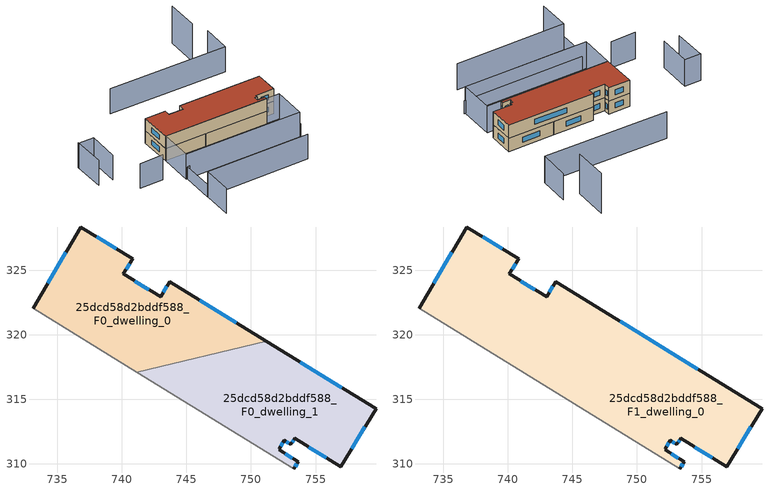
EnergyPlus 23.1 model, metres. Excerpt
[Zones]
25dcd58d2bddf588_F0_dwelling_0
 floor ground (EU_floor_Construction): 743.7,324.12 751.18,319.52 741.13,317.12 733.1,322.06 736.81,328.37 740.82,325.9 740.11,324.73 742.99,322.96 z0
 wall outside (EU_wall_Construction): 751.18,319.52 743.7,324.12 742.99,322.96 740.11,324.73 740.82,325.9 736.81,328.37 733.1,322.06 z0:3
 wall adiabatic (EU_wall_Construction): 733.1,322.06 741.13,317.12 z0:3
 wall to 25dcd58d2bddf588_F0_dwelling_1 (EU_wall_Construction): 741.13,317.12 751.17,319.52 z0:3
 window (EU_Window_Construction): 735.66,326.4 734.26,324.02 / 739.57,326.67 738.06,327.6 / 740.33,325.09 740.6,325.53 / 742.09,323.51 741,324.18 / 743.48,323.76 743.21,323.32 / 748.85,320.96 746.03,322.69 z0.93:2.07
25dcd58d2bddf588_F0_dwelling_1
 floor ground (EU_floor_Construction): 759.69,314.28 756.94,309.8 753.38,311.98 753.1,311.52 752.58,311.84 752.17,311.17 752.21,311.15 752.18,311.09 753.66,310.18 753.31,309.61 741.13,317.12 751.18,319.52 z0
 wall outside (EU_wall_Construction): 753.31,309.61 753.66,310.18 752.18,311.09 752.21,311.15 752.17,311.17 752.58,311.84 753.1,311.52 753.38,311.98 756.94,309.8 759.69,314.28 751.18,319.52 z0:3
 wall adiabatic (EU_wall_Construction): 741.13,317.12 753.31,309.61 z0:3
 window (EU_Window_Construction): 752.74,311.74 752.94,311.62 / 752.3,311.38 752.45,311.63 / 753.2,310.46 752.64,310.8 / 753.42,309.79 753.55,310 / 757.04,315.91 753.83,317.89 / 757.8,311.19 758.83,312.88 / 754.49,311.3 755.83,310.48 / 753.19,311.66 753.29,311.84 z0.93:2.07
25dcd58d2bddf588_F1_dwelling_0
 floor to 25dcd58d2bddf588_F0_dwelling_0 (EU_floor_Construction): 743.7,324.12 751.17,319.52 741.13,317.12 733.1,322.06 736.81,328.37 740.82,325.9 740.11,324.73 742.99,322.96 z3
 floor to 25dcd58d2bddf588_F0_dwelling_1 (EU_floor_Construction): 759.69,314.28 756.94,309.8 753.38,311.98 753.1,311.52 752.58,311.84 752.17,311.17 752.21,311.15 752.18,311.09 753.66,310.18 753.31,309.61 741.13,317.12 751.17,319.52 z3
 wall outside (EU_wall_Construction): 753.31,309.61 753.66,310.18 752.18,311.09 752.21,311.15 752.17,311.17 752.58,311.84 753.1,311.52 753.38,311.98 756.94,309.8 759.69,314.28 743.7,324.12 742.99,322.96 740.11,324.73 740.82,325.9 736.81,328.37 733.1,322.06 z3:6
 wall adiabatic (EU_wall_Construction): 733.1,322.06 753.31,309.61 z3:6
 window (EU_Window_Construction): 754.49,311.3 755.83,310.48 / 753.19,311.66 753.29,311.84 / 752.74,311.74 752.94,311.62 / 752.3,311.38 752.45,311.63 / 753.2,310.46 752.64,310.8 / 753.42,309.79 753.55,310 / 735.66,326.4 734.26,324.02 / 739.57,326.67 738.06,327.6 / 740.33,325.09 740.6,325.53 / 742.09,323.51 741,324.18 / 743.48,323.76 743.21,323.32 / 754.71,317.35 748.68,321.06 / 757.8,311.19 758.83,312.88 z3.93:5.07
 roof outside (EU_roof_Construction): 756.94,309.8 759.69,314.28 743.7,324.12 742.99,322.96 740.11,324.73 740.82,325.9 736.81,328.37 733.1,322.06 753.31,309.61 753.66,310.18 752.18,311.09 752.21,311.15 752.17,311.17 752.58,311.84 753.1,311.52 753.38,311.98 z6
shading: 722.41,322.61 727.1,319.86 / 723.48,336.6 726.45,334.75 / 726.45,334.75 722.73,328.75 / 723.53,336.7 719.9,330.51 / 722.11,303.59 725.64,309.36 / 725.64,309.36 745.83,297.03 / 769.41,330.22 765.92,324.66 / 765.92,324.66 743.1,339 / 755.91,308.07 752,301.7 / 752,301.7 729.2,315.69 / 729.2,315.69 733.1,322.06 / 733.1,322.06 755.91,308.07 z0:6; 725.55,309.41 729.33,315.61 / 729.33,315.61 752.25,301.61 z0:3; 770.2,338.36 766.35,332.14 z0:9
[Building]
EU S2 Campaign: North Axis=0; Terrain=City; Solar Distribution=FullExterior
[Site:Location]
Montreal-Trudeau.Intl.AP: Latitude=45.4667; Longitude=-73.75; Time Zone=-5; Elevation=36
[SizingPeriod:WeatherFileDays]
AnnualSizingPeriod: Begin Month=1; Begin Day of Month=1; End Month=12; End Day of Month=31; Day of Week for Start Day=Monday; Use Weather File Daylight Saving Period=No; Use Weather File Rain and Snow Indicators=No
[MATERIAL]
EU_InternalMass_Material: Roughness=MediumRough; Thickness=0.1; Conductivity=1; Density=1800; Specific Heat=900; Thermal Absorptance=0.9; Solar Absorptance=0.7; Visible Absorptance=0.7
[MATERIAL:NOMASS] Roughness=MediumRough; Thermal Absorptance=0.9; Solar Absorptance=0.7; Visible Absorptance=0.7
Name | Thermal Resistance
EU_wall_NoMass; EU_floor_NoMass | 1.36485
EU_roof_NoMass | 2.55992
[WINDOWMATERIAL:SIMPLEGLAZINGSYSTEM]
EU_Window_SimpleGlazing: UFactor=3.92339; Solar Heat Gain Coefficient=0.8; Visible Transmittance=0.8
[CONSTRUCTION]
EU_wall_Construction: EU_wall_NoMass
EU_roof_Construction: EU_roof_NoMass
EU_floor_Construction: EU_floor_NoMass
EU_Window_Construction: EU_Window_SimpleGlazing
EU_InternalMass_Construction: EU_InternalMass_Material
[ZONE] Type=1; Multiplier=1; Ceiling Height=autocalculate; Floor Area=autocalculate; Part of Total Floor Area=Yes
Name | Volume
25dcd58d2bddf588_F0_dwelling_0 | 274.704
25dcd58d2bddf588_F1_dwelling_0 | 549.408
25dcd58d2bddf588_F0_dwelling_1 | 274.707
[INTERNALMASS] Construction=EU_InternalMass_Construction
Name | Zone or ZoneList | Surface Area
25dcd58d2bddf588_F0_dwelling_0_EU_InternalMass | 25dcd58d2bddf588_F0_dwelling_0 | 91.5678
25dcd58d2bddf588_F0_dwelling_1_EU_InternalMass | 25dcd58d2bddf588_F0_dwelling_1 | 91.5695
25dcd58d2bddf588_F1_dwelling_0_EU_InternalMass | 25dcd58d2bddf588_F1_dwelling_0 | 183.138
[OTHEREQUIPMENT] Fuel Type=Electricity; Design Level Calculation Method=Watts/Area; Power per Zone Floor Area=1; Fraction Latent=0; Fraction Radiant=0; Fraction Lost=0; Carbon Dioxide Generation Rate=0; EndUse Subcategory=EU_Step8_InternalGains
Name | Zone or ZoneList or Space or SpaceList | Schedule
EU_Step8_InternalGain_25dcd58d2bddf588_F0_dwelling_0_f000 | 25dcd58d2bddf588_F0_dwelling_0 | EU_Step8_GainSchedule_25dcd58d2bddf588_F0_dwelling_0_f000
EU_Step8_InternalGain_25dcd58d2bddf588_F0_dwelling_1_f000 | 25dcd58d2bddf588_F0_dwelling_1 | EU_Step8_GainSchedule_25dcd58d2bddf588_F0_dwelling_1_f000
EU_Step8_InternalGain_25dcd58d2bddf588_F1_dwelling_0_f000 | 25dcd58d2bddf588_F1_dwelling_0 | EU_Step8_GainSchedule_25dcd58d2bddf588_F1_dwelling_0_f000
[ZONEVENTILATION:DESIGNFLOWRATE] Schedule=EU_AlwaysOn; Design Flow Rate Calculation Method=AirChanges/Hour; Air Changes per Hour=0.860309; Ventilation Type=Natural; Fan Pressure Rise=0; Fan Total Efficiency=1; Constant Term Coefficient=1; Temperature Term Coefficient=0; Velocity Term Coefficient=0; Velocity Squared Term Coefficient=0; Minimum Indoor Temperature=-100; Maximum Indoor Temperature=100; Delta Temperature=-100; Minimum Outdoor Temperature=-100; Maximum Outdoor Temperature=100; Maximum Wind Speed=40
Name | Zone or ZoneList or Space or SpaceList
EU_ConstantAir_25dcd58d2bddf588_F0_dwelling_0 | 25dcd58d2bddf588_F0_dwelling_0
EU_ConstantAir_25dcd58d2bddf588_F0_dwelling_1 | 25dcd58d2bddf588_F0_dwelling_1
EU_ConstantAir_25dcd58d2bddf588_F1_dwelling_0 | 25dcd58d2bddf588_F1_dwelling_0
[HVACTEMPLATE:THERMOSTAT] Constant Heating Setpoint=20; Constant Cooling Setpoint=50
EU_HeatOnly_25dcd58d2bddf588_F0_dwelling_0; EU_HeatOnly_25dcd58d2bddf588_F0_dwelling_1; EU_HeatOnly_25dcd58d2bddf588_F1_dwelling_0
[HVACTEMPLATE:ZONE:IDEALLOADSAIRSYSTEM] System Availability Schedule=EU_AlwaysOn; Maximum Heating Supply Air Temperature=50; Minimum Cooling Supply Air Temperature=13; Maximum Heating Supply Air Humidity Ratio=0.0156; Minimum Cooling Supply Air Humidity Ratio=0.0077; Heating Limit=NoLimit; Cooling Limit=NoLimit; Heating Availability Schedule=EU_AlwaysOn; Cooling Availability Schedule=EU_CoolingOff; Dehumidification Control Type=ConstantSensibleHeatRatio; Cooling Sensible Heat Ratio=0.7; Dehumidification Setpoint=60; Humidification Control Type=None; Humidification Setpoint=30; Outdoor Air Method=None; Outdoor Air Flow Rate per Person=0.00944; Outdoor Air Flow Rate per Zone Floor Area=0; Outdoor Air Flow Rate per Zone=0; Demand Controlled Ventilation Type=None; Outdoor Air Economizer Type=NoEconomizer; Heat Recovery Type=None; Sensible Heat Recovery Effectiveness=0.7; Latent Heat Recovery Effectiveness=0.65
Name | Template Thermostat
25dcd58d2bddf588_F0_dwelling_0 | EU_HeatOnly_25dcd58d2bddf588_F0_dwelling_0
25dcd58d2bddf588_F0_dwelling_1 | EU_HeatOnly_25dcd58d2bddf588_F0_dwelling_1
25dcd58d2bddf588_F1_dwelling_0 | EU_HeatOnly_25dcd58d2bddf588_F1_dwelling_0
[SIZING:ZONE] Zone Cooling Design Supply Air Temperature Input Method=SupplyAirTemperature; Zone Cooling Design Supply Air Temperature=13; Zone Heating Design Supply Air Temperature Input Method=SupplyAirTemperature; Zone Heating Design Supply Air Temperature=50; Zone Cooling Design Supply Air Humidity Ratio=0.008; Zone Heating Design Supply Air Humidity Ratio=0.008; Cooling Design Air Flow Method=DesignDay; Cooling Design Air Flow Rate=0; Cooling Minimum Air Flow per Zone Floor Area=0.000762; Cooling Minimum Air Flow=0; Cooling Minimum Air Flow Fraction=0.2; Heating Design Air Flow Method=DesignDay; Heating Design Air Flow Rate=0; Heating Maximum Air Flow per Zone Floor Area=0.002032; Heating Maximum Air Flow=0.141576; Heating Maximum Air Flow Fraction=0.3; Account for Dedicated Outdoor Air System=No; Dedicated Outdoor Air System Control Strategy=NeutralSupplyAir; Dedicated Outdoor Air Low Setpoint Temperature for Design=autosize; Dedicated Outdoor Air High Setpoint Temperature for Design=autosize; Zone Load Sizing Method=Sensible Load Only No Latent Load; Zone Latent Cooling Design Supply Air Humidity Ratio Input Method=HumidityRatioDifference; Zone Cooling Design Supply Air Humidity Ratio Difference=0.005; Zone Latent Heating Design Supply Air Humidity Ratio Input Method=HumidityRatioDifference; Zone Humidification Design Supply Air Humidity Ratio Difference=0.005
25dcd58d2bddf588_F0_dwelling_0; 25dcd58d2bddf588_F0_dwelling_1; 25dcd58d2bddf588_F1_dwelling_0
[SCHEDULE:CONSTANT]
Name | Hourly Value
EU_AlwaysOn | 1
EU_CoolingOff | 0
[SCHEDULE:FILE] Column Number=1; Rows to Skip at Top=0; Number of Hours of Data=8760; Column Separator=Comma; Interpolate to Timestep=No; Minutes per Item=60; Adjust Schedule for Daylight Savings=Yes
Name | File
EU_Step8_GainSchedule_25dcd58d2bddf588_F0_dwelling_0_f000 | ../../schedules/25dcd58d2bddf588/25dcd58d2bddf588_F0_dwelling_0_f000_gain.csv
EU_Step8_GainSchedule_25dcd58d2bddf588_F0_dwelling_1_f000 | ../../schedules/25dcd58d2bddf588/25dcd58d2bddf588_F0_dwelling_1_f000_gain.csv
EU_Step8_GainSchedule_25dcd58d2bddf588_F1_dwelling_0_f000 | ../../schedules/25dcd58d2bddf588/25dcd58d2bddf588_F1_dwelling_0_f000_gain.csv
